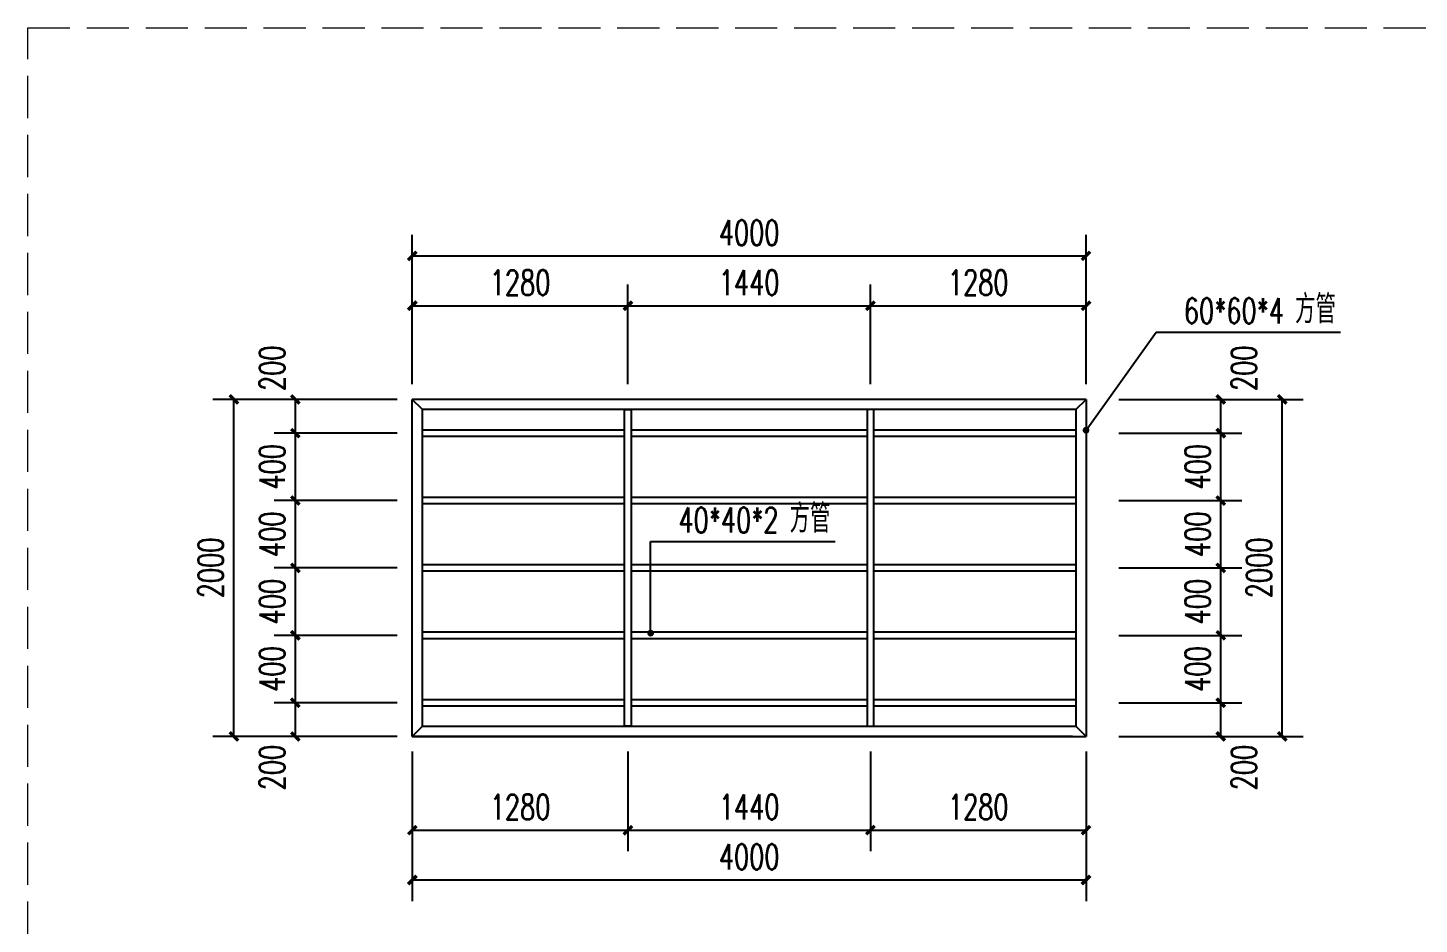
# Model space of a CAD drawing. Extents: x 396092 to 455492, y 17293 to 132793.
# Drawn here: x 420492 to 428753, y 37276 to 42596 of the extents above; entities that cross this region are included whole.
import ezdxf

# ---------------------------------------------------------------- set-up
doc = ezdxf.new("R2010")
doc.units = 0
doc.header["$LTSCALE"] = 1000
doc.header["$MEASUREMENT"] = 0
doc.linetypes.add('DASH', pattern=[0.35, 0.25, -0.1])
doc.layers.add('8', color=8, linetype='Continuous', lineweight=9)
for name, color, linetype in [('DIM_LEAD', 3, 'Continuous'), ('PUB_DIM', 3, 'Continuous'), ('PUB_TEXT', 7, 'Continuous')]:
    doc.layers.add(name, color=color, linetype=linetype)
doc.styles.add('_TCH_DIM', font='SIMPLEX', dxfattribs={"bigfont": 'GBCBIG'})
doc.styles.add('_TCH_DIM_T3', font='SIMPLEX', dxfattribs={"width": 0.705882, "bigfont": 'GBCBIG'})
doc.dimstyles.new('_TCH_ARCH&&50', dxfattribs={"dimtxt": 148.75, "dimasz": 50, "dimexe": 125, "dimexo": 150, "dimgap": 63.125, "dimtad": 1, "dimdec": 0, "dimzin": 0, "dimdsep": 46, "dimtxsty": '_TCH_DIM_T3', "dimblk": 'ARCHTICK', "dimcen": 0.09, "dimclrt": 7, "dimazin": 2, "dimtfac": 1, "dimtdec": 0, "dimtix": 1, "dimtmove": 2, "dimatfit": 3, "dimfxl": 1, "dimtolj": 1, "dimtzin": 0, "dimarcsym": 0})

# ---------------------------------------------------------------- blocks, each defined once
blk = doc.blocks.new('*U43')
for points in [[(-740, -20), (-1940, -20), (-1940, 20), (-740, 20)], [(-700, 20), (700, 20)], [(740, 20), (1940, 20), (1940, -20), (740, -20)], [(700, -20), (-700, -20)]]:
    blk.add_lwpolyline(points)
blk = doc.blocks.new('*U44')
at = {"color": 0, "linetype": 'ByBlock', "lineweight": -2, "transparency": 16777216}
for p in [(0, 1600), (0, 1200), (0, 800), (0, 400), (0, 0)]:
    blk.add_blockref('*U43', p, dxfattribs=at)
blk = doc.blocks.new('_ArchTick')
at = {"color": 0, "linetype": 'ByBlock', "const_width": 0.4}
blk.add_lwpolyline([(-0.5, -0.5), (0.5, 0.5)], dxfattribs=at)
blk = doc.blocks.new('*D133')
at = {"layer": 'Defpoints', "color": 0, "transparency": 16777216}
for p in [(426774.7, 41242.2), (422774.7, 40626), (426774.7, 40626)]:
    blk.add_point(p, dxfattribs=at)
at = {"layer": 'PUB_DIM', "color": 0, "lineweight": -2, "transparency": 16777216}
for p, q in [((422774.7, 40776), (422774.7, 41367.2)), ((426774.7, 40776), (426774.7, 41367.2)), ((422774.7, 41242.2), (426774.7, 41242.2))]:
    blk.add_line(p, q, dxfattribs=at)
at = {"layer": 'PUB_DIM', "color": 0, "lineweight": -2, "transparency": 16777216, "xscale": 50, "yscale": 50, "zscale": 50, "rotation": 180}
blk.add_blockref('_ArchTick', (422774.7, 41242.2), dxfattribs=at)
at = {"layer": 'PUB_DIM', "color": 0, "lineweight": -2, "transparency": 16777216, "xscale": 50, "yscale": 50, "zscale": 50}
blk.add_blockref('_ArchTick', (426774.7, 41242.2), dxfattribs=at)
at = {"layer": 'PUB_DIM', "color": 7, "transparency": 16777216, "insert": (424774.7, 41379.7), "char_height": 148.75, "attachment_point": 5, "style": '_TCH_DIM_T3'}
blk.add_mtext('\\A1;4000', dxfattribs=at)
blk = doc.blocks.new('*D134')
at = {"layer": 'Defpoints', "color": 0, "transparency": 16777216}
for p in [(426774.7, 40946.6), (425494.7, 40330.4), (426774.7, 40330.4)]:
    blk.add_point(p, dxfattribs=at)
at = {"layer": 'PUB_DIM', "color": 0, "lineweight": -2, "transparency": 16777216}
for p, q in [((425494.7, 40480.4), (425494.7, 41071.6)), ((426774.7, 40480.4), (426774.7, 41071.6)), ((425494.7, 40946.6), (426774.7, 40946.6))]:
    blk.add_line(p, q, dxfattribs=at)
at = {"layer": 'PUB_DIM', "color": 0, "lineweight": -2, "transparency": 16777216, "xscale": 50, "yscale": 50, "zscale": 50, "rotation": 180}
blk.add_blockref('_ArchTick', (425494.7, 40946.6), dxfattribs=at)
at = {"layer": 'PUB_DIM', "color": 0, "lineweight": -2, "transparency": 16777216, "xscale": 50, "yscale": 50, "zscale": 50}
blk.add_blockref('_ArchTick', (426774.7, 40946.6), dxfattribs=at)
at = {"layer": 'PUB_DIM', "color": 7, "transparency": 16777216, "insert": (426134.7, 41084.1), "char_height": 148.75, "attachment_point": 5, "style": '_TCH_DIM_T3'}
blk.add_mtext('\\A1;1280', dxfattribs=at)
blk = doc.blocks.new('*D135')
at = {"layer": 'Defpoints', "color": 0, "transparency": 16777216}
for p in [(425494.7, 40946.6), (424054.7, 40330.4), (425494.7, 40330.4)]:
    blk.add_point(p, dxfattribs=at)
at = {"layer": 'PUB_DIM', "color": 0, "lineweight": -2, "transparency": 16777216}
for p, q in [((424054.7, 40480.4), (424054.7, 41071.6)), ((425494.7, 40480.4), (425494.7, 41071.6)), ((424054.7, 40946.6), (425494.7, 40946.6))]:
    blk.add_line(p, q, dxfattribs=at)
at = {"layer": 'PUB_DIM', "color": 0, "lineweight": -2, "transparency": 16777216, "xscale": 50, "yscale": 50, "zscale": 50, "rotation": 180}
blk.add_blockref('_ArchTick', (424054.7, 40946.6), dxfattribs=at)
at = {"layer": 'PUB_DIM', "color": 0, "lineweight": -2, "transparency": 16777216, "xscale": 50, "yscale": 50, "zscale": 50}
blk.add_blockref('_ArchTick', (425494.7, 40946.6), dxfattribs=at)
at = {"layer": 'PUB_DIM', "color": 7, "transparency": 16777216, "insert": (424774.7, 41084.1), "char_height": 148.75, "attachment_point": 5, "style": '_TCH_DIM_T3'}
blk.add_mtext('\\A1;1440', dxfattribs=at)
blk = doc.blocks.new('*D136')
at = {"layer": 'Defpoints', "color": 0, "transparency": 16777216}
for p in [(424054.7, 40946.6), (422774.7, 40330.4), (424054.7, 40330.4)]:
    blk.add_point(p, dxfattribs=at)
at = {"layer": 'PUB_DIM', "color": 0, "lineweight": -2, "transparency": 16777216}
for p, q in [((422774.7, 40480.4), (422774.7, 41071.6)), ((424054.7, 40480.4), (424054.7, 41071.6)), ((422774.7, 40946.6), (424054.7, 40946.6))]:
    blk.add_line(p, q, dxfattribs=at)
at = {"layer": 'PUB_DIM', "color": 0, "lineweight": -2, "transparency": 16777216, "xscale": 50, "yscale": 50, "zscale": 50, "rotation": 180}
blk.add_blockref('_ArchTick', (422774.7, 40946.6), dxfattribs=at)
at = {"layer": 'PUB_DIM', "color": 0, "lineweight": -2, "transparency": 16777216, "xscale": 50, "yscale": 50, "zscale": 50}
blk.add_blockref('_ArchTick', (424054.7, 40946.6), dxfattribs=at)
at = {"layer": 'PUB_DIM', "color": 7, "transparency": 16777216, "insert": (423414.7, 41084.1), "char_height": 148.75, "attachment_point": 5, "style": '_TCH_DIM_T3'}
blk.add_mtext('\\A1;1280', dxfattribs=at)
blk = doc.blocks.new('*D137')
at = {"layer": 'Defpoints', "color": 0, "transparency": 16777216}
for p in [(422774.7, 38154.8), (426774.7, 38154.8), (426774.7, 37538.5)]:
    blk.add_point(p, dxfattribs=at)
at = {"layer": 'PUB_DIM', "color": 0, "lineweight": -2, "transparency": 16777216}
for p, q in [((422774.7, 38004.8), (422774.7, 37413.5)), ((426774.7, 38004.8), (426774.7, 37413.5)), ((422774.7, 37538.5), (426774.7, 37538.5))]:
    blk.add_line(p, q, dxfattribs=at)
at = {"layer": 'PUB_DIM', "color": 0, "lineweight": -2, "transparency": 16777216, "xscale": 50, "yscale": 50, "zscale": 50, "rotation": 180}
blk.add_blockref('_ArchTick', (422774.7, 37538.5), dxfattribs=at)
at = {"layer": 'PUB_DIM', "color": 0, "lineweight": -2, "transparency": 16777216, "xscale": 50, "yscale": 50, "zscale": 50}
blk.add_blockref('_ArchTick', (426774.7, 37538.5), dxfattribs=at)
at = {"layer": 'PUB_DIM', "color": 7, "transparency": 16777216, "insert": (424774.7, 37676), "char_height": 148.75, "attachment_point": 5, "style": '_TCH_DIM_T3'}
blk.add_mtext('\\A1;4000', dxfattribs=at)
blk = doc.blocks.new('*D138')
at = {"layer": 'Defpoints', "color": 0, "transparency": 16777216}
for p in [(425494.7, 38450.4), (426774.7, 38450.4), (426774.7, 37834.2)]:
    blk.add_point(p, dxfattribs=at)
at = {"layer": 'PUB_DIM', "color": 0, "lineweight": -2, "transparency": 16777216}
for p, q in [((425494.7, 38300.4), (425494.7, 37709.2)), ((426774.7, 38300.4), (426774.7, 37709.2)), ((425494.7, 37834.2), (426774.7, 37834.2))]:
    blk.add_line(p, q, dxfattribs=at)
at = {"layer": 'PUB_DIM', "color": 0, "lineweight": -2, "transparency": 16777216, "xscale": 50, "yscale": 50, "zscale": 50, "rotation": 180}
blk.add_blockref('_ArchTick', (425494.7, 37834.2), dxfattribs=at)
at = {"layer": 'PUB_DIM', "color": 0, "lineweight": -2, "transparency": 16777216, "xscale": 50, "yscale": 50, "zscale": 50}
blk.add_blockref('_ArchTick', (426774.7, 37834.2), dxfattribs=at)
at = {"layer": 'PUB_DIM', "color": 7, "transparency": 16777216, "insert": (426134.7, 37971.7), "char_height": 148.75, "attachment_point": 5, "style": '_TCH_DIM_T3'}
blk.add_mtext('\\A1;1280', dxfattribs=at)
blk = doc.blocks.new('*D139')
at = {"layer": 'Defpoints', "color": 0, "transparency": 16777216}
for p in [(424054.7, 38450.4), (425494.7, 38450.4), (425494.7, 37834.2)]:
    blk.add_point(p, dxfattribs=at)
at = {"layer": 'PUB_DIM', "color": 0, "lineweight": -2, "transparency": 16777216}
for p, q in [((424054.7, 38300.4), (424054.7, 37709.2)), ((425494.7, 38300.4), (425494.7, 37709.2)), ((424054.7, 37834.2), (425494.7, 37834.2))]:
    blk.add_line(p, q, dxfattribs=at)
at = {"layer": 'PUB_DIM', "color": 0, "lineweight": -2, "transparency": 16777216, "xscale": 50, "yscale": 50, "zscale": 50, "rotation": 180}
blk.add_blockref('_ArchTick', (424054.7, 37834.2), dxfattribs=at)
at = {"layer": 'PUB_DIM', "color": 0, "lineweight": -2, "transparency": 16777216, "xscale": 50, "yscale": 50, "zscale": 50}
blk.add_blockref('_ArchTick', (425494.7, 37834.2), dxfattribs=at)
at = {"layer": 'PUB_DIM', "color": 7, "transparency": 16777216, "insert": (424774.7, 37971.7), "char_height": 148.75, "attachment_point": 5, "style": '_TCH_DIM_T3'}
blk.add_mtext('\\A1;1440', dxfattribs=at)
blk = doc.blocks.new('*D140')
at = {"layer": 'Defpoints', "color": 0, "transparency": 16777216}
for p in [(422774.7, 38450.4), (424054.7, 38450.4), (424054.7, 37834.2)]:
    blk.add_point(p, dxfattribs=at)
at = {"layer": 'PUB_DIM', "color": 0, "lineweight": -2, "transparency": 16777216}
for p, q in [((422774.7, 38300.4), (422774.7, 37709.2)), ((424054.7, 38300.4), (424054.7, 37709.2)), ((422774.7, 37834.2), (424054.7, 37834.2))]:
    blk.add_line(p, q, dxfattribs=at)
at = {"layer": 'PUB_DIM', "color": 0, "lineweight": -2, "transparency": 16777216, "xscale": 50, "yscale": 50, "zscale": 50, "rotation": 180}
blk.add_blockref('_ArchTick', (422774.7, 37834.2), dxfattribs=at)
at = {"layer": 'PUB_DIM', "color": 0, "lineweight": -2, "transparency": 16777216, "xscale": 50, "yscale": 50, "zscale": 50}
blk.add_blockref('_ArchTick', (424054.7, 37834.2), dxfattribs=at)
at = {"layer": 'PUB_DIM', "color": 7, "transparency": 16777216, "insert": (423414.7, 37971.7), "char_height": 148.75, "attachment_point": 5, "style": '_TCH_DIM_T3'}
blk.add_mtext('\\A1;1280', dxfattribs=at)
blk = doc.blocks.new('*D141')
at = {"layer": 'Defpoints', "color": 0, "transparency": 16777216}
for p in [(427185, 40390.4), (427939.5, 40390.4), (427185, 38390.4)]:
    blk.add_point(p, dxfattribs=at)
at = {"layer": 'PUB_DIM', "color": 0, "lineweight": -2, "transparency": 16777216}
for p, q in [((427335, 40390.4), (428064.5, 40390.4)), ((427939.5, 38390.4), (427939.5, 40390.4)), ((427335, 38390.4), (428064.5, 38390.4))]:
    blk.add_line(p, q, dxfattribs=at)
at = {"layer": 'PUB_DIM', "color": 0, "lineweight": -2, "transparency": 16777216, "xscale": 50, "yscale": 50, "zscale": 50}
for p, rotation in [((427939.5, 40390.4), 90), ((427939.5, 38390.4), 270)]:
    blk.add_blockref('_ArchTick', p, dxfattribs=dict(at, rotation=rotation))
at = {"layer": 'PUB_DIM', "color": 7, "transparency": 16777216, "insert": (427802, 39390.4), "char_height": 148.75, "attachment_point": 5, "rotation": 90, "style": '_TCH_DIM_T3'}
blk.add_mtext('\\A1;2000', dxfattribs=at)
blk = doc.blocks.new('*D142')
at = {"layer": 'Defpoints', "color": 0, "transparency": 16777216}
for p in [(426820.3, 38590.4), (427574.8, 38590.4), (426820.3, 38390.4)]:
    blk.add_point(p, dxfattribs=at)
at = {"layer": 'PUB_DIM', "color": 0, "lineweight": -2, "transparency": 16777216}
for p, q in [((426970.3, 38590.4), (427699.8, 38590.4)), ((427574.8, 38390.4), (427574.8, 38590.4)), ((426970.3, 38390.4), (427699.8, 38390.4))]:
    blk.add_line(p, q, dxfattribs=at)
at = {"layer": 'PUB_DIM', "color": 0, "lineweight": -2, "transparency": 16777216, "xscale": 50, "yscale": 50, "zscale": 50}
for p, rotation in [((427574.8, 38590.4), 90), ((427574.8, 38390.4), 270)]:
    blk.add_blockref('_ArchTick', p, dxfattribs=dict(at, rotation=rotation))
at = {"layer": 'PUB_DIM', "color": 7, "transparency": 16777216, "insert": (427712.3, 38205.4), "char_height": 148.75, "attachment_point": 5, "rotation": 90, "style": '_TCH_DIM_T3'}
blk.add_mtext('\\A1;200', dxfattribs=at)
blk = doc.blocks.new('*D143')
at = {"layer": 'Defpoints', "color": 0, "transparency": 16777216}
for p in [(426820.3, 38990.4), (427574.8, 38990.4), (426820.3, 38590.4)]:
    blk.add_point(p, dxfattribs=at)
at = {"layer": 'PUB_DIM', "color": 0, "lineweight": -2, "transparency": 16777216}
for p, q in [((426970.3, 38990.4), (427699.8, 38990.4)), ((427574.8, 38590.4), (427574.8, 38990.4)), ((426970.3, 38590.4), (427699.8, 38590.4))]:
    blk.add_line(p, q, dxfattribs=at)
at = {"layer": 'PUB_DIM', "color": 0, "lineweight": -2, "transparency": 16777216, "xscale": 50, "yscale": 50, "zscale": 50}
for p, rotation in [((427574.8, 38990.4), 90), ((427574.8, 38590.4), 270)]:
    blk.add_blockref('_ArchTick', p, dxfattribs=dict(at, rotation=rotation))
at = {"layer": 'PUB_DIM', "color": 7, "transparency": 16777216, "insert": (427437.3, 38790.4), "char_height": 148.75, "attachment_point": 5, "rotation": 90, "style": '_TCH_DIM_T3'}
blk.add_mtext('\\A1;400', dxfattribs=at)
blk = doc.blocks.new('*D144')
at = {"layer": 'Defpoints', "color": 0, "transparency": 16777216}
for p in [(426820.3, 39390.4), (427574.8, 39390.4), (426820.3, 38990.4)]:
    blk.add_point(p, dxfattribs=at)
at = {"layer": 'PUB_DIM', "color": 0, "lineweight": -2, "transparency": 16777216}
for p, q in [((426970.3, 39390.4), (427699.8, 39390.4)), ((427574.8, 38990.4), (427574.8, 39390.4)), ((426970.3, 38990.4), (427699.8, 38990.4))]:
    blk.add_line(p, q, dxfattribs=at)
at = {"layer": 'PUB_DIM', "color": 0, "lineweight": -2, "transparency": 16777216, "xscale": 50, "yscale": 50, "zscale": 50}
for p, rotation in [((427574.8, 39390.4), 90), ((427574.8, 38990.4), 270)]:
    blk.add_blockref('_ArchTick', p, dxfattribs=dict(at, rotation=rotation))
at = {"layer": 'PUB_DIM', "color": 7, "transparency": 16777216, "insert": (427437.3, 39190.4), "char_height": 148.75, "attachment_point": 5, "rotation": 90, "style": '_TCH_DIM_T3'}
blk.add_mtext('\\A1;400', dxfattribs=at)
blk = doc.blocks.new('*D145')
at = {"layer": 'Defpoints', "color": 0, "transparency": 16777216}
for p in [(426820.3, 39790.4), (427574.8, 39790.4), (426820.3, 39390.4)]:
    blk.add_point(p, dxfattribs=at)
at = {"layer": 'PUB_DIM', "color": 0, "lineweight": -2, "transparency": 16777216}
for p, q in [((426970.3, 39790.4), (427699.8, 39790.4)), ((427574.8, 39390.4), (427574.8, 39790.4)), ((426970.3, 39390.4), (427699.8, 39390.4))]:
    blk.add_line(p, q, dxfattribs=at)
at = {"layer": 'PUB_DIM', "color": 0, "lineweight": -2, "transparency": 16777216, "xscale": 50, "yscale": 50, "zscale": 50}
for p, rotation in [((427574.8, 39790.4), 90), ((427574.8, 39390.4), 270)]:
    blk.add_blockref('_ArchTick', p, dxfattribs=dict(at, rotation=rotation))
at = {"layer": 'PUB_DIM', "color": 7, "transparency": 16777216, "insert": (427437.3, 39590.4), "char_height": 148.75, "attachment_point": 5, "rotation": 90, "style": '_TCH_DIM_T3'}
blk.add_mtext('\\A1;400', dxfattribs=at)
blk = doc.blocks.new('*D146')
at = {"layer": 'Defpoints', "color": 0, "transparency": 16777216}
for p in [(426820.3, 40190.4), (427574.8, 40190.4), (426820.3, 39790.4)]:
    blk.add_point(p, dxfattribs=at)
at = {"layer": 'PUB_DIM', "color": 0, "lineweight": -2, "transparency": 16777216}
for p, q in [((426970.3, 40190.4), (427699.8, 40190.4)), ((427574.8, 39790.4), (427574.8, 40190.4)), ((426970.3, 39790.4), (427699.8, 39790.4))]:
    blk.add_line(p, q, dxfattribs=at)
at = {"layer": 'PUB_DIM', "color": 0, "lineweight": -2, "transparency": 16777216, "xscale": 50, "yscale": 50, "zscale": 50}
for p, rotation in [((427574.8, 40190.4), 90), ((427574.8, 39790.4), 270)]:
    blk.add_blockref('_ArchTick', p, dxfattribs=dict(at, rotation=rotation))
at = {"layer": 'PUB_DIM', "color": 7, "transparency": 16777216, "insert": (427437.3, 39990.4), "char_height": 148.75, "attachment_point": 5, "rotation": 90, "style": '_TCH_DIM_T3'}
blk.add_mtext('\\A1;400', dxfattribs=at)
blk = doc.blocks.new('*D147')
at = {"layer": 'Defpoints', "color": 0, "transparency": 16777216}
for p in [(426820.3, 40390.4), (427574.8, 40390.4), (426820.3, 40190.4)]:
    blk.add_point(p, dxfattribs=at)
at = {"layer": 'PUB_DIM', "color": 0, "lineweight": -2, "transparency": 16777216}
for p, q in [((426970.3, 40390.4), (427699.8, 40390.4)), ((427574.8, 40190.4), (427574.8, 40390.4)), ((426970.3, 40190.4), (427699.8, 40190.4))]:
    blk.add_line(p, q, dxfattribs=at)
at = {"layer": 'PUB_DIM', "color": 0, "lineweight": -2, "transparency": 16777216, "xscale": 50, "yscale": 50, "zscale": 50}
for p, rotation in [((427574.8, 40390.4), 90), ((427574.8, 40190.4), 270)]:
    blk.add_blockref('_ArchTick', p, dxfattribs=dict(at, rotation=rotation))
at = {"layer": 'PUB_DIM', "color": 7, "transparency": 16777216, "insert": (427712.3, 40575.4), "char_height": 148.75, "attachment_point": 5, "rotation": 90, "style": '_TCH_DIM_T3'}
blk.add_mtext('\\A1;200', dxfattribs=at)
blk = doc.blocks.new('*D148')
at = {"layer": 'Defpoints', "color": 0, "transparency": 16777216}
for p in [(421715.4, 40390.4), (422469.9, 40390.4), (422469.9, 38390.4)]:
    blk.add_point(p, dxfattribs=at)
at = {"layer": 'PUB_DIM', "color": 0, "lineweight": -2, "transparency": 16777216}
for p, q in [((422319.9, 40390.4), (421590.4, 40390.4)), ((421715.4, 38390.4), (421715.4, 40390.4)), ((422319.9, 38390.4), (421590.4, 38390.4))]:
    blk.add_line(p, q, dxfattribs=at)
at = {"layer": 'PUB_DIM', "color": 0, "lineweight": -2, "transparency": 16777216, "xscale": 50, "yscale": 50, "zscale": 50}
for p, rotation in [((421715.4, 40390.4), 90), ((421715.4, 38390.4), 270)]:
    blk.add_blockref('_ArchTick', p, dxfattribs=dict(at, rotation=rotation))
at = {"layer": 'PUB_DIM', "color": 7, "transparency": 16777216, "insert": (421577.9, 39390.4), "char_height": 148.75, "attachment_point": 5, "rotation": 90, "style": '_TCH_DIM_T3'}
blk.add_mtext('\\A1;2000', dxfattribs=at)
blk = doc.blocks.new('*D149')
at = {"layer": 'Defpoints', "color": 0, "transparency": 16777216}
for p in [(422080.2, 38590.4), (422834.7, 38590.4), (422834.7, 38390.4)]:
    blk.add_point(p, dxfattribs=at)
at = {"layer": 'PUB_DIM', "color": 0, "lineweight": -2, "transparency": 16777216}
for p, q in [((422684.7, 38590.4), (421955.2, 38590.4)), ((422080.2, 38390.4), (422080.2, 38590.4)), ((422684.7, 38390.4), (421955.2, 38390.4))]:
    blk.add_line(p, q, dxfattribs=at)
at = {"layer": 'PUB_DIM', "color": 0, "lineweight": -2, "transparency": 16777216, "xscale": 50, "yscale": 50, "zscale": 50}
for p, rotation in [((422080.2, 38590.4), 90), ((422080.2, 38390.4), 270)]:
    blk.add_blockref('_ArchTick', p, dxfattribs=dict(at, rotation=rotation))
at = {"layer": 'PUB_DIM', "color": 7, "transparency": 16777216, "insert": (421942.7, 38205.4), "char_height": 148.75, "attachment_point": 5, "rotation": 90, "style": '_TCH_DIM_T3'}
blk.add_mtext('\\A1;200', dxfattribs=at)
blk = doc.blocks.new('*D150')
at = {"layer": 'Defpoints', "color": 0, "transparency": 16777216}
for p in [(422080.2, 38990.4), (422834.7, 38990.4), (422834.7, 38590.4)]:
    blk.add_point(p, dxfattribs=at)
at = {"layer": 'PUB_DIM', "color": 0, "lineweight": -2, "transparency": 16777216}
for p, q in [((422684.7, 38990.4), (421955.2, 38990.4)), ((422080.2, 38590.4), (422080.2, 38990.4)), ((422684.7, 38590.4), (421955.2, 38590.4))]:
    blk.add_line(p, q, dxfattribs=at)
at = {"layer": 'PUB_DIM', "color": 0, "lineweight": -2, "transparency": 16777216, "xscale": 50, "yscale": 50, "zscale": 50}
for p, rotation in [((422080.2, 38990.4), 90), ((422080.2, 38590.4), 270)]:
    blk.add_blockref('_ArchTick', p, dxfattribs=dict(at, rotation=rotation))
at = {"layer": 'PUB_DIM', "color": 7, "transparency": 16777216, "insert": (421942.7, 38790.4), "char_height": 148.75, "attachment_point": 5, "rotation": 90, "style": '_TCH_DIM_T3'}
blk.add_mtext('\\A1;400', dxfattribs=at)
blk = doc.blocks.new('*D151')
at = {"layer": 'Defpoints', "color": 0, "transparency": 16777216}
for p in [(422080.2, 39390.4), (422834.7, 39390.4), (422834.7, 38990.4)]:
    blk.add_point(p, dxfattribs=at)
at = {"layer": 'PUB_DIM', "color": 0, "lineweight": -2, "transparency": 16777216}
for p, q in [((422684.7, 39390.4), (421955.2, 39390.4)), ((422080.2, 38990.4), (422080.2, 39390.4)), ((422684.7, 38990.4), (421955.2, 38990.4))]:
    blk.add_line(p, q, dxfattribs=at)
at = {"layer": 'PUB_DIM', "color": 0, "lineweight": -2, "transparency": 16777216, "xscale": 50, "yscale": 50, "zscale": 50}
for p, rotation in [((422080.2, 39390.4), 90), ((422080.2, 38990.4), 270)]:
    blk.add_blockref('_ArchTick', p, dxfattribs=dict(at, rotation=rotation))
at = {"layer": 'PUB_DIM', "color": 7, "transparency": 16777216, "insert": (421942.7, 39190.4), "char_height": 148.75, "attachment_point": 5, "rotation": 90, "style": '_TCH_DIM_T3'}
blk.add_mtext('\\A1;400', dxfattribs=at)
blk = doc.blocks.new('*D152')
at = {"layer": 'Defpoints', "color": 0, "transparency": 16777216}
for p in [(422080.2, 39790.4), (422834.7, 39790.4), (422834.7, 39390.4)]:
    blk.add_point(p, dxfattribs=at)
at = {"layer": 'PUB_DIM', "color": 0, "lineweight": -2, "transparency": 16777216}
for p, q in [((422684.7, 39790.4), (421955.2, 39790.4)), ((422080.2, 39390.4), (422080.2, 39790.4)), ((422684.7, 39390.4), (421955.2, 39390.4))]:
    blk.add_line(p, q, dxfattribs=at)
at = {"layer": 'PUB_DIM', "color": 0, "lineweight": -2, "transparency": 16777216, "xscale": 50, "yscale": 50, "zscale": 50}
for p, rotation in [((422080.2, 39790.4), 90), ((422080.2, 39390.4), 270)]:
    blk.add_blockref('_ArchTick', p, dxfattribs=dict(at, rotation=rotation))
at = {"layer": 'PUB_DIM', "color": 7, "transparency": 16777216, "insert": (421942.7, 39590.4), "char_height": 148.75, "attachment_point": 5, "rotation": 90, "style": '_TCH_DIM_T3'}
blk.add_mtext('\\A1;400', dxfattribs=at)
blk = doc.blocks.new('*D153')
at = {"layer": 'Defpoints', "color": 0, "transparency": 16777216}
for p in [(422080.2, 40190.4), (422834.7, 40190.4), (422834.7, 39790.4)]:
    blk.add_point(p, dxfattribs=at)
at = {"layer": 'PUB_DIM', "color": 0, "lineweight": -2, "transparency": 16777216}
for p, q in [((422684.7, 40190.4), (421955.2, 40190.4)), ((422080.2, 39790.4), (422080.2, 40190.4)), ((422684.7, 39790.4), (421955.2, 39790.4))]:
    blk.add_line(p, q, dxfattribs=at)
at = {"layer": 'PUB_DIM', "color": 0, "lineweight": -2, "transparency": 16777216, "xscale": 50, "yscale": 50, "zscale": 50}
for p, rotation in [((422080.2, 40190.4), 90), ((422080.2, 39790.4), 270)]:
    blk.add_blockref('_ArchTick', p, dxfattribs=dict(at, rotation=rotation))
at = {"layer": 'PUB_DIM', "color": 7, "transparency": 16777216, "insert": (421942.7, 39990.4), "char_height": 148.75, "attachment_point": 5, "rotation": 90, "style": '_TCH_DIM_T3'}
blk.add_mtext('\\A1;400', dxfattribs=at)
blk = doc.blocks.new('*D154')
at = {"layer": 'Defpoints', "color": 0, "transparency": 16777216}
for p in [(422080.2, 40390.4), (422834.7, 40390.4), (422834.7, 40190.4)]:
    blk.add_point(p, dxfattribs=at)
at = {"layer": 'PUB_DIM', "color": 0, "lineweight": -2, "transparency": 16777216}
for p, q in [((422684.7, 40390.4), (421955.2, 40390.4)), ((422080.2, 40190.4), (422080.2, 40390.4)), ((422684.7, 40190.4), (421955.2, 40190.4))]:
    blk.add_line(p, q, dxfattribs=at)
at = {"layer": 'PUB_DIM', "color": 0, "lineweight": -2, "transparency": 16777216, "xscale": 50, "yscale": 50, "zscale": 50}
for p, rotation in [((422080.2, 40390.4), 90), ((422080.2, 40190.4), 270)]:
    blk.add_blockref('_ArchTick', p, dxfattribs=dict(at, rotation=rotation))
at = {"layer": 'PUB_DIM', "color": 7, "transparency": 16777216, "insert": (421942.7, 40575.4), "char_height": 148.75, "attachment_point": 5, "rotation": 90, "style": '_TCH_DIM_T3'}
blk.add_mtext('\\A1;200', dxfattribs=at)

msp = doc.modelspace()

# ---------------------------------------------------------------- linework, layer by layer
at = {"color": 3}
for p, q in [((422774.7, 38390.4), (422774.7, 40390.4)), ((422834.7, 40330.4), (422774.7, 40390.4)), ((426774.7, 40390.4), (422774.7, 40390.4)), ((422834.7, 38450.4), (422834.7, 40330.4)), ((426714.7, 40330.4), (422834.7, 40330.4)), ((426714.7, 40330.4), (426774.7, 40390.4)), ((426714.7, 40330.4), (426714.7, 38450.4)), ((426774.7, 40390.4), (426774.7, 38390.4)), ((422834.7, 38450.4), (422774.7, 38390.4)), ((422834.7, 38450.4), (426714.7, 38450.4)), ((426714.7, 38450.4), (426774.7, 38390.4)), ((426694.7, 38390.4), (422774.7, 38390.4)), ((422774.7, 38390.4), (426774.7, 38390.4))]:
    msp.add_line(p, q, dxfattribs=at)
for points in [[(424034.7, 40330.4), (424074.7, 40330.4), (424074.7, 38450.4), (424034.7, 38450.4)], [(425514.7, 40330.4), (425474.7, 40330.4), (425474.7, 38450.4), (425514.7, 38450.4)]]:
    msp.add_lwpolyline(points, close=True)
at = {"layer": '8', "linetype": 'DASH'}
msp.add_lwpolyline([(420491.9, 42595.8), (433773.9, 42595.8), (433773.9, 30860.2), (420491.9, 30860.2)], close=True, dxfattribs=at)
at = {"layer": 'DIM_LEAD'}
for p, q in [((426774.7, 40207.4), (427190.3, 40789.2)), ((427190.3, 40789.2), (428286, 40789.2)), ((424189.5, 39003.4), (424189.5, 39547.4)), ((424189.5, 39547.4), (425285.2, 39547.4))]:
    msp.add_line(p, q, dxfattribs=at)
at = {"layer": 'DIM_LEAD', "const_width": 20}
for points in [[(426768.9, 40199.3, 1), (426780.5, 40215.5, 1)], [(424189.5, 38993.4, 1), (424189.5, 39013.4, 1)]]:
    msp.add_lwpolyline(points, format="xyb", close=True, dxfattribs=at)

# ---------------------------------------------------------------- block references
msp.add_blockref('*U44', (424774.7, 38590.4))

# ---------------------------------------------------------------- texts
at = {"layer": 'PUB_TEXT', "style": '_TCH_DIM', "width": 0.705882}
for s, p in [('60*60*4', (427355.7, 40841.7)), ('40*40*2', (424354.9, 39599.9))]:
    msp.add_text(s, height=148.75, dxfattribs=at).set_placement(p)
at = {"layer": 'PUB_TEXT', "style": '_TCH_DIM'}
for p in [(428015.7, 40841.7), (425014.9, 39599.9)]:
    msp.add_text('方管', height=168.79, dxfattribs=at).set_placement(p)

# ---------------------------------------------------------------- dimensions: what is measured, and where the dimension line sits
at = {"layer": 'PUB_DIM'}
for p1, p2, distance, picture, middle in [((422774.7, 40626), (426774.7, 40626), 616.2, '*D133', (424774.7, 41379.7)), ((422774.7, 40330.4), (424054.7, 40330.4), 616.2, '*D136', (423414.7, 41084.1)), ((424054.7, 40330.4), (425494.7, 40330.4), 616.2, '*D135', (424774.7, 41084.1)), ((425494.7, 40330.4), (426774.7, 40330.4), 616.2, '*D134', (426134.7, 41084.1)), ((422469.9, 38390.4), (422469.9, 40390.4), 754.5, '*D148', (421577.9, 39390.4)), ((427185, 38390.4), (427185, 40390.4), -754.5, '*D141', (427802, 39390.4)), ((422834.7, 39790.4), (422834.7, 40190.4), 754.5, '*D153', (421942.7, 39990.4)), ((426820.3, 39790.4), (426820.3, 40190.4), -754.5, '*D146', (427437.3, 39990.4)), ((422834.7, 39390.4), (422834.7, 39790.4), 754.5, '*D152', (421942.7, 39590.4)), ((426820.3, 39390.4), (426820.3, 39790.4), -754.5, '*D145', (427437.3, 39590.4)), ((422834.7, 38990.4), (422834.7, 39390.4), 754.5, '*D151', (421942.7, 39190.4)), ((426820.3, 38990.4), (426820.3, 39390.4), -754.5, '*D144', (427437.3, 39190.4)), ((422834.7, 38590.4), (422834.7, 38990.4), 754.5, '*D150', (421942.7, 38790.4)), ((426820.3, 38590.4), (426820.3, 38990.4), -754.5, '*D143', (427437.3, 38790.4)), ((422774.7, 38450.4), (424054.7, 38450.4), -616.2, '*D140', (423414.7, 37971.7)), ((424054.7, 38450.4), (425494.7, 38450.4), -616.2, '*D139', (424774.7, 37971.7)), ((425494.7, 38450.4), (426774.7, 38450.4), -616.2, '*D138', (426134.7, 37971.7)), ((422774.7, 38154.8), (426774.7, 38154.8), -616.2, '*D137', (424774.7, 37676))]:
    dim = msp.add_aligned_dim(p1=p1, p2=p2, distance=distance, dimstyle='_TCH_ARCH&&50', dxfattribs=at)
    dim.commit()
    dim.dimension.update_dxf_attribs({"geometry": picture, "text_midpoint": middle})
for base, p1, p2, picture, middle in [((422080.2, 40390.4), (422834.7, 40190.4), (422834.7, 40390.4), '*D154', (421942.7, 40575.4)), ((427574.8, 40390.4), (426820.3, 40190.4), (426820.3, 40390.4), '*D147', (427712.3, 40575.4)), ((422080.2, 38590.4), (422834.7, 38390.4), (422834.7, 38590.4), '*D149', (421942.7, 38205.4)), ((427574.8, 38590.4), (426820.3, 38390.4), (426820.3, 38590.4), '*D142', (427712.3, 38205.4))]:
    dim = msp.add_linear_dim(base=base, p1=p1, p2=p2, angle=90, dimstyle='_TCH_ARCH&&50', dxfattribs=at)
    dim.commit()
    dim.dimension.update_dxf_attribs({"geometry": picture, "text_midpoint": middle, "dimtype": 129})

doc.saveas('drawing.dxf')
